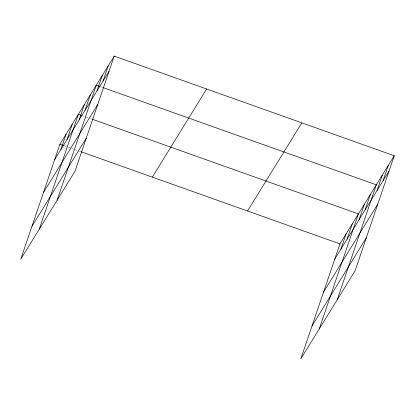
<?xml version="1.0" encoding="UTF-8"?>
<svg xmlns="http://www.w3.org/2000/svg" width="415" height="415" viewBox="0 0 415 415"><rect width="100%" height="100%" fill="white"/><g stroke="black" fill="none" stroke-linecap="round" stroke-linejoin="round"><path stroke-width="0.31" stroke-dasharray="2.08 1.56" d="M100.544 86.704L102.977 87.57M82.627 115.785L85.666 116.869M86.273 117.087L88.094 117.736M90.527 118.602L91.746 119.032M64.159 145.753L67.811 147.05M68.418 147.268L78.751 150.946M79.358 151.159L81.184 151.812"/><path stroke-width="0.62" d="M114.208 56.103L59.905 144.238L20.75 259.256L75.053 171.12L114.208 56.103L394.25 155.744L355.095 270.762L300.792 358.897L339.947 243.88L394.25 155.744M60.829 149.613L66.058 134.253M66.986 139.622L72.215 124.261M39.212 229.293L78.368 114.27L82.014 115.572M79.115 119.94L84.344 104.58M85.085 110.245L90.314 94.885M57.135 200.206L96.29 85.189L99.937 86.486M97.032 90.854L102.261 75.494M103.008 81.158L108.237 65.798M340.871 249.249L346.1 233.889M347.023 239.263L352.257 223.903M319.254 328.929L358.41 213.912L92.353 119.25M359.151 219.577L364.38 204.216M365.127 209.886L370.356 194.521M337.172 299.848L376.327 184.825L102.977 87.57M377.074 190.495L382.303 175.135M383.045 180.8L388.274 165.44M54.676 159.599L108.979 71.463M43.482 192.487L97.784 104.352M31.945 226.372L86.247 138.237M152.321 177.122L206.623 88.986M247.532 210.996L301.835 122.861M334.718 259.24L389.021 171.105M323.524 292.124L377.826 203.993M311.987 326.008L366.289 237.873M59.905 144.238L63.552 145.535M81.184 151.812L339.947 243.88"/></g></svg>
